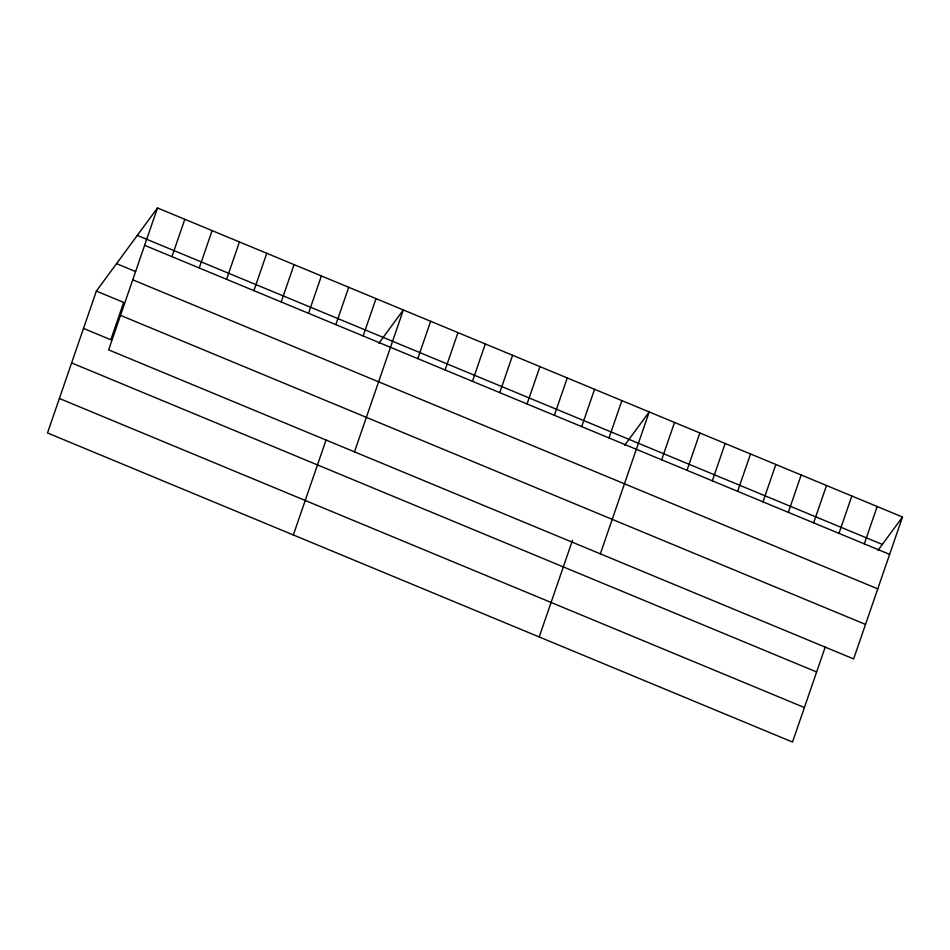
<?xml version="1.0" encoding="UTF-8"?>
<svg xmlns="http://www.w3.org/2000/svg" width="950" height="950" viewBox="0 0 950 950"><rect width="100%" height="100%" fill="white"/><g stroke="black" fill="none" stroke-linecap="round" stroke-linejoin="round"><path stroke-width="1.43" d="M157.486 207.955L108.633 349.861L853.634 658.92L902.5 517.026L157.486 207.955L96.366 291.08L47.5 432.974L792.514 742.045L825.312 646.772M171.95 256.642L184.811 219.296M199.263 267.971L212.123 230.624M226.575 279.3L239.436 241.953M253.899 290.641L266.76 253.294M281.212 301.969L294.072 264.623M308.536 313.298L321.385 275.951M335.849 324.639L348.709 287.292M293.348 534.969L326.159 439.707M363.161 335.968L376.022 298.621M354.481 451.856L403.346 309.949L378.836 343.271M417.798 358.625L430.659 321.278M445.111 369.966L457.971 332.619M472.435 381.294L485.296 343.947M499.747 392.623L512.608 355.276M527.072 403.964L539.933 366.617M554.384 415.293L567.245 377.946M581.697 426.621L594.558 389.274M539.208 636.963L572.47 540.372M609.021 437.95L621.882 400.603M600.341 553.838L649.194 411.944L624.696 445.253M661.663 459.8L674.524 422.453M686.992 470.309L699.853 432.963M712.322 480.807L725.182 443.46M737.663 491.316L750.512 453.969M762.992 501.826L775.853 464.479M788.322 512.335L801.182 474.988M813.651 522.844L826.512 485.497M838.981 533.354L851.841 496.007M864.31 543.863L877.171 506.516M878.002 550.335L902.5 517.026M137.311 235.386L882.324 544.445M144.626 245.314L889.639 554.372M116.529 263.649L135.66 271.581M132.751 279.811L877.764 588.869M96.366 291.08L123.678 302.409L110.817 339.756L83.505 328.427M120.508 315.364L865.521 624.423M71.618 362.924L816.632 671.982M59.375 398.478L804.389 707.536"/></g></svg>
